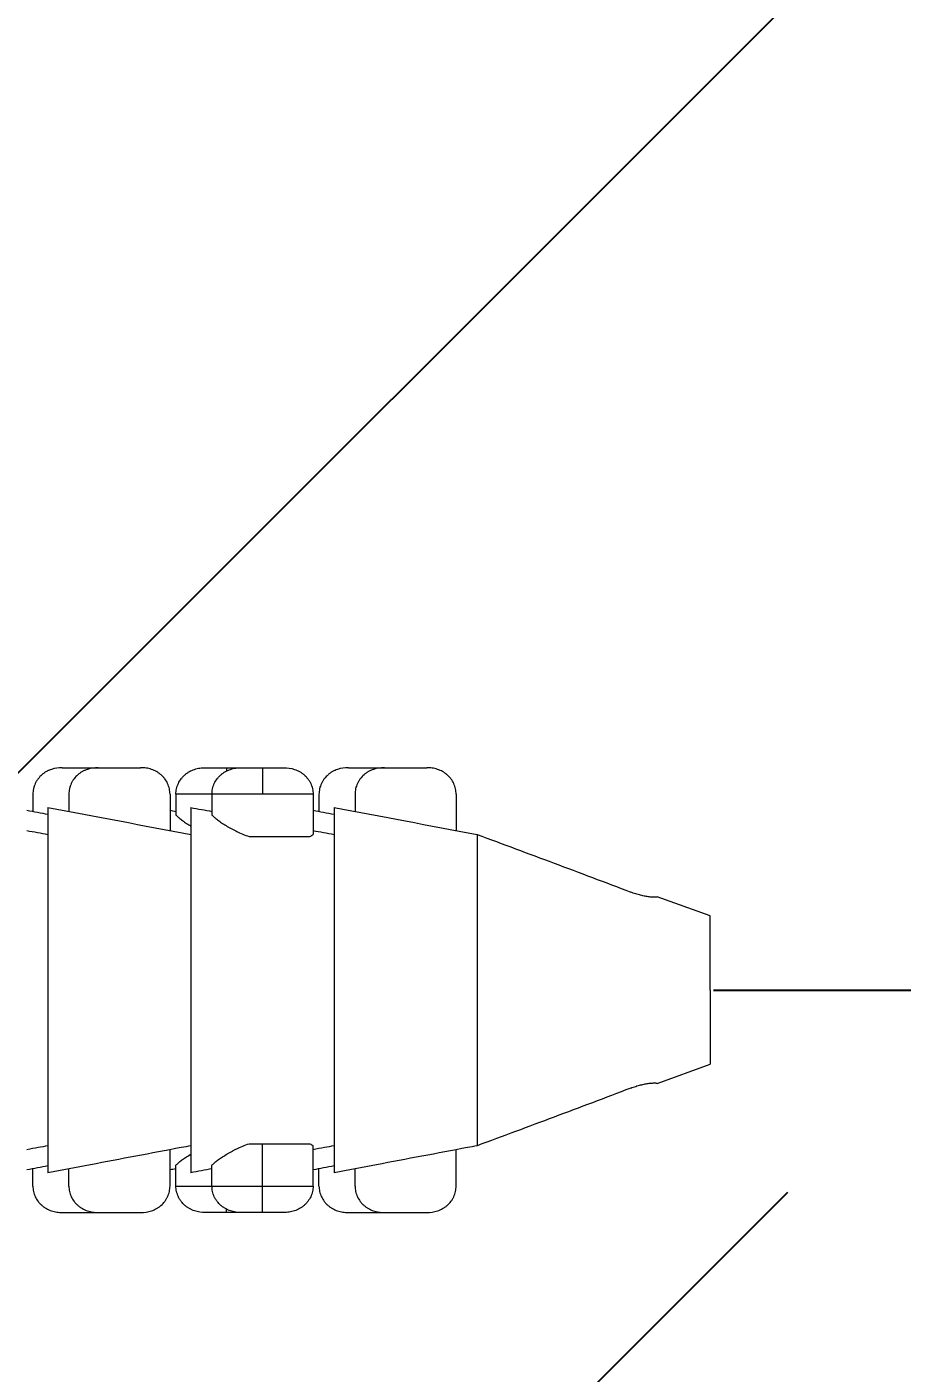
# Model space of a CAD drawing. Header units: millimetres. Extents: x 2433 to 4809, y -10272 to -6912.
# Drawn here: x 4433.21 to 4449.73, y -9092.95 to -9067.53 of the extents above; entities that cross this region are included whole.
import ezdxf

# ---------------------------------------------------------------- set-up
doc = ezdxf.new("R2010")
doc.units = ezdxf.units.MM
doc.layers.add('DIM', color=3, linetype='Continuous', lineweight=13)
doc.layers.add('hatch', color=2, linetype='Continuous')
doc.styles.add('ARIAL', font='arial.ttf')
doc.dimstyles.get("Standard").update_dxf_attribs({"dimtxt": 15, "dimasz": 15, "dimexe": 0.18, "dimexo": 0.0625, "dimgap": 4, "dimtad": 0, "dimtih": 1, "dimtoh": 1, "dimdec": 1, "dimdsep": 46, "dimtxsty": 'ARIAL', "dimcen": 0, "dimclrd": 3, "dimclre": 3, "dimclrt": 3, "dimadec": 0, "dimazin": 0, "dimtfac": 1, "dimtdec": 1, "dimtofl": 0, "dimtmove": 0, "dimatfit": 3, "dimfxl": 1, "dimtolj": 1, "dimtzin": 0, "dimarcsym": 0})

# ---------------------------------------------------------------- blocks, each defined once
blk = doc.blocks.new('*D52')
at = {"layer": 'Defpoints', "color": 0, "transparency": 16777216}
for p in [(4585.579, -9085.717), (4446.11, -9228.717), (4585.759, -9228.717)]:
    blk.add_point(p, dxfattribs=at)
at = {"layer": 'DIM', "color": 3, "lineweight": -2, "transparency": 16777216}
for p, q in [((4585.641, -9085.717), (4585.939, -9085.717)), ((4585.759, -9103.717), (4585.759, -9143.021)), ((4585.759, -9210.717), (4585.759, -9171.414)), ((4446.172, -9228.717), (4585.939, -9228.717))]:
    blk.add_line(p, q, dxfattribs=at)
at = {"layer": 'DIM', "color": 3, "transparency": 16777216}
for points in [[(4582.759, -9103.717), (4588.759, -9103.717), (4585.759, -9085.717)], [(4582.759, -9210.717), (4588.759, -9210.717), (4585.759, -9228.717)]]:
    blk.add_solid(points, dxfattribs=at)
at = {"layer": 'DIM', "color": 3, "transparency": 16777216, "insert": (4585.759, -9157.217), "char_height": 18, "attachment_point": 5, "style": 'ARIAL'}
blk.add_mtext('\\A1;143', dxfattribs=at)
blk = doc.blocks.new('*D53')
at = {"layer": 'Defpoints', "color": 0, "transparency": 16777216}
for p in [(4433.773, -8204.616), (4585.759, -8204.616), (4446.11, -9085.717)]:
    blk.add_point(p, dxfattribs=at)
at = {"layer": 'DIM', "color": 3, "lineweight": -2, "transparency": 16777216}
for p, q in [((4433.836, -8204.616), (4585.939, -8204.616)), ((4585.759, -8222.616), (4585.759, -8630.976)), ((4585.759, -9067.717), (4585.759, -8659.357)), ((4446.172, -9085.717), (4585.939, -9085.717))]:
    blk.add_line(p, q, dxfattribs=at)
at = {"layer": 'DIM', "color": 3, "transparency": 16777216}
for points in [[(4582.759, -8222.616), (4588.759, -8222.616), (4585.759, -8204.616)], [(4582.759, -9067.717), (4588.759, -9067.717), (4585.759, -9085.717)]]:
    blk.add_solid(points, dxfattribs=at)
at = {"layer": 'DIM', "color": 3, "transparency": 16777216, "insert": (4585.759, -8645.167), "char_height": 18, "attachment_point": 5, "style": 'ARIAL'}
blk.add_mtext('\\A1;881', dxfattribs=at)

msp = doc.modelspace()

# ---------------------------------------------------------------- hatches: boundary and pattern name
at = {"layer": 'hatch'}
h = msp.add_hatch(dxfattribs=at)
h.set_pattern_fill('ANSI31', color=256, scale=5)
h.set_pattern_definition([(45, (-10739.184, -4407.476), (-11.22532, 11.22532), [])])
h.paths.add_polyline_path([(4397.573, -9941.356), (4447.573, -9941.356), (4447.573, -7870.79), (4397.573, -7870.79)])

# ---------------------------------------------------------------- linework, layer by layer
at = {"linetype": 'Continuous', "lineweight": 18, "extrusion": (-1, -2.22045e-16, 0)}
for p, q in [((4433.88, -9081.517), (4434.56, -9081.517)), ((4434.56, -9081.517), (4435.36, -9081.517)), ((4436.58, -9081.517), (4436.98, -9081.517)), ((4436.98, -9081.517), (4437.265, -9081.517)), ((4437.26, -9081.517), (4437.66, -9081.517)), ((4437.66, -9081.517), (4438.06, -9081.517)), ((4439.28, -9081.517), (4439.96, -9081.517)), ((4439.96, -9081.517), (4440.76, -9081.517)), ((4433.326, -9082.017), (4433.326, -9082.343)), ((4434.006, -9082.017), (4434.006, -9082.343)), ((4435.914, -9082.017), (4435.914, -9082.703)), ((4436.026, -9082.017), (4436.026, -9082.411)), ((4436.706, -9082.017), (4436.706, -9082.411)), ((4438.614, -9082.017), (4438.614, -9082.778)), ((4438.726, -9082.017), (4438.726, -9082.343)), ((4439.406, -9082.017), (4439.406, -9082.343)), ((4441.314, -9082.017), (4441.314, -9082.703)), ((4433.61, -9082.269), (4433.61, -9085.717)), ((4436.31, -9082.269), (4436.31, -9085.717)), ((4439.01, -9082.269), (4439.01, -9085.717)), ((4437.408, -9082.817), (4438.552, -9082.817)), ((4441.71, -9082.778), (4441.71, -9085.717)), ((4445.11, -9083.956), (4445.11, -9083.953)), ((4446.11, -9084.317), (4445.11, -9083.953)), ((4446.11, -9085.717), (4446.11, -9084.317)), ((4433.61, -9085.717), (4433.61, -9089.165)), ((4436.31, -9085.717), (4436.31, -9089.165)), ((4439.01, -9085.717), (4439.01, -9089.165)), ((4441.71, -9085.717), (4441.71, -9088.656)), ((4446.11, -9085.717), (4446.11, -9087.117)), ((4445.11, -9087.481), (4446.11, -9087.117)), ((4445.11, -9087.478), (4445.11, -9087.481)), ((4437.408, -9088.617), (4437.66, -9088.617)), ((4437.66, -9088.617), (4438.552, -9088.617)), ((4435.914, -9089.417), (4435.914, -9088.731)), ((4438.614, -9089.417), (4438.614, -9088.656)), ((4441.314, -9089.417), (4441.314, -9088.731)), ((4433.326, -9089.417), (4433.326, -9089.091)), ((4434.006, -9089.417), (4434.006, -9089.091)), ((4436.026, -9089.417), (4436.026, -9089.023)), ((4436.706, -9089.417), (4436.706, -9089.023)), ((4438.726, -9089.417), (4438.726, -9089.091)), ((4439.406, -9089.417), (4439.406, -9089.091)), ((4433.88, -9089.917), (4434.56, -9089.917)), ((4434.56, -9089.917), (4435.36, -9089.917)), ((4436.98, -9089.917), (4436.58, -9089.917)), ((4437.26, -9089.917), (4436.98, -9089.917)), ((4437.66, -9089.917), (4437.26, -9089.917)), ((4438.06, -9089.917), (4437.66, -9089.917)), ((4439.28, -9089.917), (4439.96, -9089.917)), ((4439.96, -9089.917), (4440.76, -9089.917))]:
    msp.add_line(p, q, dxfattribs=at)
at = {"linetype": 'Continuous', "lineweight": 13, "extrusion": (-1, -2.22045e-16, 0)}
for p, q in [((4436.98, -9081.517), (4436.98, -9081.58)), ((4437.66, -9081.517), (4437.66, -9082.017)), ((4436.702, -9082.017), (4436.026, -9082.017)), ((4437.66, -9082.017), (4436.706, -9082.017)), ((4438.614, -9082.017), (4437.66, -9082.017)), ((4437.66, -9089.417), (4437.66, -9088.617)), ((4436.026, -9089.417), (4436.701, -9089.417)), ((4436.706, -9089.417), (4437.66, -9089.417)), ((4437.66, -9089.917), (4437.66, -9089.417)), ((4437.66, -9089.417), (4438.614, -9089.417)), ((4436.98, -9089.917), (4436.98, -9089.853))]:
    msp.add_line(p, q, dxfattribs=at)
at = {"linetype": 'Continuous', "lineweight": 18}
for points, knots in [([(4433.88, -9081.517), (4433.811, -9081.517), (4433.742, -9081.526), (4433.66, -9081.554), (4433.644, -9081.56), (4433.612, -9081.574), (4433.581, -9081.59), (4433.552, -9081.608), (4433.53, -9081.623), (4433.523, -9081.628), (4433.51, -9081.639), (4433.503, -9081.644), (4433.47, -9081.673), (4433.446, -9081.698), (4433.415, -9081.739), (4433.405, -9081.754), (4433.391, -9081.776), (4433.387, -9081.784), (4433.379, -9081.799), (4433.375, -9081.807), (4433.357, -9081.846), (4433.346, -9081.879), (4433.334, -9081.93), (4433.331, -9081.947), (4433.327, -9081.982), (4433.326, -9082), (4433.326, -9082.017)], [0, 0, 0, 0, 0.25, 0.25, 0.3125, 0.3125, 0.375, 0.4375, 0.4375, 0.46875, 0.46875, 0.5, 0.5, 0.625, 0.625, 0.6875, 0.6875, 0.71875, 0.71875, 0.75, 0.75, 0.875, 0.875, 0.9375, 0.9375, 1, 1, 1, 1]), ([(4434.56, -9081.517), (4434.49, -9081.517), (4434.422, -9081.526), (4434.339, -9081.554), (4434.323, -9081.56), (4434.291, -9081.574), (4434.26, -9081.59), (4434.231, -9081.608), (4434.21, -9081.623), (4434.203, -9081.628), (4434.189, -9081.639), (4434.182, -9081.644), (4434.149, -9081.673), (4434.125, -9081.698), (4434.094, -9081.739), (4434.084, -9081.754), (4434.071, -9081.776), (4434.067, -9081.784), (4434.058, -9081.799), (4434.054, -9081.807), (4434.036, -9081.846), (4434.025, -9081.879), (4434.014, -9081.93), (4434.011, -9081.947), (4434.007, -9081.982), (4434.006, -9082), (4434.006, -9082.017)], [0, 0, 0, 0, 0.25, 0.25, 0.3125, 0.3125, 0.375, 0.4375, 0.4375, 0.46875, 0.46875, 0.5, 0.5, 0.625, 0.625, 0.6875, 0.6875, 0.71875, 0.71875, 0.75, 0.75, 0.875, 0.875, 0.9375, 0.9375, 1, 1, 1, 1]), ([(4435.914, -9082.017), (4435.914, -9081.982), (4435.91, -9081.948), (4435.899, -9081.897), (4435.894, -9081.88), (4435.883, -9081.847), (4435.876, -9081.831), (4435.855, -9081.784), (4435.837, -9081.754), (4435.81, -9081.72), (4435.805, -9081.713), (4435.794, -9081.699), (4435.776, -9081.68), (4435.745, -9081.65), (4435.718, -9081.629), (4435.69, -9081.609), (4435.675, -9081.599), (4435.629, -9081.574), (4435.598, -9081.56), (4435.548, -9081.543), (4435.532, -9081.539), (4435.498, -9081.53), (4435.481, -9081.527), (4435.429, -9081.519), (4435.395, -9081.517), (4435.36, -9081.517)], [0, 0, 0, 0, 0.125, 0.125, 0.1875, 0.1875, 0.25, 0.25, 0.375, 0.375, 0.40625, 0.40625, 0.4375, 0.5, 0.5625, 0.5625, 0.625, 0.625, 0.75, 0.75, 0.8125, 0.8125, 0.875, 0.875, 1, 1, 1, 1]), ([(4436.026, -9082.017), (4436.026, -9081.982), (4436.03, -9081.948), (4436.041, -9081.897), (4436.046, -9081.88), (4436.057, -9081.847), (4436.064, -9081.831), (4436.086, -9081.784), (4436.103, -9081.754), (4436.13, -9081.72), (4436.135, -9081.713), (4436.146, -9081.699), (4436.164, -9081.68), (4436.195, -9081.65), (4436.222, -9081.629), (4436.251, -9081.609), (4436.265, -9081.599), (4436.311, -9081.574), (4436.342, -9081.56), (4436.392, -9081.543), (4436.409, -9081.539), (4436.443, -9081.53), (4436.46, -9081.527), (4436.511, -9081.519), (4436.545, -9081.517), (4436.58, -9081.517)], [0, 0, 0, 0, 0.125, 0.125, 0.1875, 0.1875, 0.25, 0.25, 0.375, 0.375, 0.40625, 0.40625, 0.4375, 0.5, 0.5625, 0.5625, 0.625, 0.625, 0.75, 0.75, 0.8125, 0.8125, 0.875, 0.875, 1, 1, 1, 1]), ([(4436.706, -9082.017), (4436.706, -9081.982), (4436.71, -9081.948), (4436.721, -9081.897), (4436.726, -9081.88), (4436.737, -9081.847), (4436.743, -9081.831), (4436.765, -9081.784), (4436.783, -9081.754), (4436.809, -9081.72), (4436.815, -9081.713), (4436.826, -9081.699), (4436.843, -9081.68), (4436.874, -9081.65), (4436.902, -9081.629), (4436.93, -9081.609), (4436.945, -9081.599), (4436.99, -9081.574), (4437.022, -9081.56), (4437.071, -9081.543), (4437.088, -9081.539), (4437.122, -9081.53), (4437.139, -9081.527), (4437.19, -9081.519), (4437.225, -9081.517), (4437.26, -9081.517)], [0, 0, 0, 0, 0.125, 0.125, 0.1875, 0.1875, 0.25, 0.25, 0.375, 0.375, 0.40625, 0.40625, 0.4375, 0.5, 0.5625, 0.5625, 0.625, 0.625, 0.75, 0.75, 0.8125, 0.8125, 0.875, 0.875, 1, 1, 1, 1]), ([(4438.06, -9081.517), (4438.13, -9081.517), (4438.198, -9081.526), (4438.28, -9081.554), (4438.297, -9081.56), (4438.328, -9081.574), (4438.359, -9081.59), (4438.389, -9081.608), (4438.41, -9081.623), (4438.417, -9081.628), (4438.431, -9081.639), (4438.437, -9081.644), (4438.471, -9081.673), (4438.494, -9081.698), (4438.526, -9081.739), (4438.535, -9081.754), (4438.549, -9081.776), (4438.553, -9081.784), (4438.561, -9081.799), (4438.565, -9081.807), (4438.584, -9081.846), (4438.595, -9081.879), (4438.606, -9081.93), (4438.609, -9081.947), (4438.613, -9081.982), (4438.614, -9082), (4438.614, -9082.017)], [0, 0, 0, 0, 0.25, 0.25, 0.3125, 0.3125, 0.375, 0.4375, 0.4375, 0.46875, 0.46875, 0.5, 0.5, 0.625, 0.625, 0.6875, 0.6875, 0.71875, 0.71875, 0.75, 0.75, 0.875, 0.875, 0.9375, 0.9375, 1, 1, 1, 1]), ([(4439.28, -9081.517), (4439.211, -9081.517), (4439.142, -9081.526), (4439.06, -9081.554), (4439.044, -9081.56), (4439.012, -9081.574), (4438.981, -9081.59), (4438.952, -9081.608), (4438.93, -9081.623), (4438.923, -9081.628), (4438.91, -9081.639), (4438.903, -9081.644), (4438.87, -9081.673), (4438.846, -9081.698), (4438.815, -9081.739), (4438.805, -9081.754), (4438.791, -9081.776), (4438.787, -9081.784), (4438.779, -9081.799), (4438.775, -9081.807), (4438.757, -9081.846), (4438.746, -9081.879), (4438.734, -9081.93), (4438.731, -9081.947), (4438.727, -9081.982), (4438.726, -9082), (4438.726, -9082.017)], [0, 0, 0, 0, 0.25, 0.25, 0.3125, 0.3125, 0.375, 0.4375, 0.4375, 0.46875, 0.46875, 0.5, 0.5, 0.625, 0.625, 0.6875, 0.6875, 0.71875, 0.71875, 0.75, 0.75, 0.875, 0.875, 0.9375, 0.9375, 1, 1, 1, 1]), ([(4439.96, -9081.517), (4439.89, -9081.517), (4439.822, -9081.526), (4439.739, -9081.554), (4439.723, -9081.56), (4439.691, -9081.574), (4439.66, -9081.59), (4439.631, -9081.608), (4439.61, -9081.623), (4439.603, -9081.628), (4439.589, -9081.639), (4439.582, -9081.644), (4439.549, -9081.673), (4439.525, -9081.698), (4439.494, -9081.739), (4439.484, -9081.754), (4439.471, -9081.776), (4439.467, -9081.784), (4439.458, -9081.799), (4439.454, -9081.807), (4439.436, -9081.846), (4439.425, -9081.879), (4439.414, -9081.93), (4439.411, -9081.947), (4439.407, -9081.982), (4439.406, -9082), (4439.406, -9082.017)], [0, 0, 0, 0, 0.25, 0.25, 0.3125, 0.3125, 0.375, 0.4375, 0.4375, 0.46875, 0.46875, 0.5, 0.5, 0.625, 0.625, 0.6875, 0.6875, 0.71875, 0.71875, 0.75, 0.75, 0.875, 0.875, 0.9375, 0.9375, 1, 1, 1, 1]), ([(4441.314, -9082.017), (4441.314, -9081.982), (4441.31, -9081.948), (4441.299, -9081.897), (4441.294, -9081.88), (4441.283, -9081.847), (4441.276, -9081.831), (4441.255, -9081.784), (4441.237, -9081.754), (4441.21, -9081.72), (4441.205, -9081.713), (4441.194, -9081.699), (4441.176, -9081.68), (4441.145, -9081.65), (4441.118, -9081.629), (4441.09, -9081.609), (4441.075, -9081.599), (4441.029, -9081.574), (4440.998, -9081.56), (4440.948, -9081.543), (4440.932, -9081.539), (4440.898, -9081.53), (4440.881, -9081.527), (4440.829, -9081.519), (4440.795, -9081.517), (4440.76, -9081.517)], [0, 0, 0, 0, 0.125, 0.125, 0.1875, 0.1875, 0.25, 0.25, 0.375, 0.375, 0.40625, 0.40625, 0.4375, 0.5, 0.5625, 0.5625, 0.625, 0.625, 0.75, 0.75, 0.8125, 0.8125, 0.875, 0.875, 1, 1, 1, 1]), ([(4436.026, -9082.411), (4436.04, -9082.425), (4436.055, -9082.439), (4436.091, -9082.47), (4436.111, -9082.487), (4436.144, -9082.512), (4436.156, -9082.521), (4436.181, -9082.538), (4436.194, -9082.547), (4436.234, -9082.574), (4436.262, -9082.592), (4436.295, -9082.612), (4436.297, -9082.614), (4436.3, -9082.615)], [0, 0, 0, 0, 0.244671, 0.244671, 0.489341, 0.489341, 0.611677, 0.611677, 0.734012, 0.734012, 0.978683, 0.978683, 1, 1, 1, 1]), ([(4436.706, -9082.411), (4436.719, -9082.425), (4436.735, -9082.439), (4436.77, -9082.47), (4436.79, -9082.487), (4436.824, -9082.512), (4436.836, -9082.521), (4436.86, -9082.538), (4436.873, -9082.547), (4436.913, -9082.574), (4436.941, -9082.592), (4437.001, -9082.629), (4437.033, -9082.647), (4437.083, -9082.674), (4437.101, -9082.683), (4437.136, -9082.701), (4437.154, -9082.71), (4437.209, -9082.737), (4437.247, -9082.754), (4437.325, -9082.787), (4437.366, -9082.802), (4437.408, -9082.817)], [0, 0, 0, 0, 0.125, 0.125, 0.25, 0.25, 0.3125, 0.3125, 0.375, 0.375, 0.5, 0.5, 0.625, 0.625, 0.6875, 0.6875, 0.75, 0.75, 0.875, 0.875, 1, 1, 1, 1]), ([(4441.71, -9082.778), (4442.194, -9082.957), (4442.678, -9083.138), (4443.645, -9083.5), (4444.128, -9083.682), (4444.61, -9083.866)], [0, 0, 0, 0, 0.5, 0.5, 1, 1, 1, 1]), ([(4445.11, -9083.956), (4445.11, -9083.958), (4445.106, -9083.96), (4445.097, -9083.962), (4445.093, -9083.962), (4445.083, -9083.963), (4445.077, -9083.963), (4445.058, -9083.964), (4445.042, -9083.964), (4445.019, -9083.963), (4445.014, -9083.962), (4445.004, -9083.962), (4444.998, -9083.961), (4444.982, -9083.96), (4444.971, -9083.959), (4444.936, -9083.954), (4444.91, -9083.95), (4444.855, -9083.94), (4444.826, -9083.934), (4444.781, -9083.922), (4444.766, -9083.918), (4444.735, -9083.909), (4444.719, -9083.904), (4444.672, -9083.889), (4444.641, -9083.878), (4444.61, -9083.866)], [0, 0, 0, 0, 0.125, 0.125, 0.1875, 0.1875, 0.25, 0.25, 0.375, 0.375, 0.40625, 0.40625, 0.4375, 0.4375, 0.5, 0.5, 0.625, 0.625, 0.75, 0.75, 0.8125, 0.8125, 0.875, 0.875, 1, 1, 1, 1]), ([(4444.61, -9087.568), (4444.128, -9087.752), (4443.645, -9087.934), (4442.678, -9088.297), (4442.194, -9088.477), (4441.71, -9088.656)], [0, 0, 0, 0, 0.5, 0.5, 1, 1, 1, 1]), ([(4444.61, -9087.568), (4444.641, -9087.556), (4444.672, -9087.545), (4444.719, -9087.53), (4444.734, -9087.525), (4444.765, -9087.516), (4444.78, -9087.512), (4444.826, -9087.501), (4444.854, -9087.494), (4444.895, -9087.486), (4444.909, -9087.484), (4444.935, -9087.48), (4444.947, -9087.478), (4444.983, -9087.474), (4445.004, -9087.472), (4445.028, -9087.471), (4445.032, -9087.471), (4445.041, -9087.471), (4445.053, -9087.47), (4445.071, -9087.47), (4445.083, -9087.471), (4445.092, -9087.472), (4445.097, -9087.472), (4445.106, -9087.474), (4445.11, -9087.476), (4445.11, -9087.478)], [0, 0, 0, 0, 0.125, 0.125, 0.1875, 0.1875, 0.25, 0.25, 0.375, 0.375, 0.4375, 0.4375, 0.5, 0.5, 0.625, 0.625, 0.65625, 0.65625, 0.6875, 0.75, 0.8125, 0.8125, 0.875, 0.875, 1, 1, 1, 1]), ([(4436.706, -9089.023), (4436.719, -9089.01), (4436.735, -9088.995), (4436.77, -9088.964), (4436.79, -9088.947), (4436.824, -9088.922), (4436.836, -9088.913), (4436.86, -9088.896), (4436.873, -9088.887), (4436.913, -9088.86), (4436.941, -9088.842), (4437.001, -9088.805), (4437.033, -9088.787), (4437.083, -9088.76), (4437.101, -9088.751), (4437.136, -9088.733), (4437.154, -9088.724), (4437.209, -9088.697), (4437.247, -9088.68), (4437.325, -9088.648), (4437.366, -9088.632), (4437.408, -9088.617)], [0, 0, 0, 0, 0.125, 0.125, 0.25, 0.25, 0.3125, 0.3125, 0.375, 0.375, 0.5, 0.5, 0.625, 0.625, 0.6875, 0.6875, 0.75, 0.75, 0.875, 0.875, 1, 1, 1, 1]), ([(4433.61, -9088.656), (4433.549, -9088.668), (4433.488, -9088.679), (4433.356, -9088.704), (4433.285, -9088.718), (4433.214, -9088.731)], [0, 0, 0, 0, 0.459752, 0.459752, 1, 1, 1, 1]), ([(4436.31, -9088.656), (4436.249, -9088.668), (4436.188, -9088.679), (4435.556, -9088.799), (4434.984, -9088.907), (4434.145, -9089.065), (4433.877, -9089.115), (4433.61, -9089.165)], [0, 0, 0, 0, 0.067447, 0.067447, 0.702741, 0.702741, 1, 1, 1, 1]), ([(4436.026, -9089.023), (4436.04, -9089.01), (4436.055, -9088.995), (4436.091, -9088.964), (4436.111, -9088.947), (4436.144, -9088.922), (4436.156, -9088.913), (4436.181, -9088.896), (4436.194, -9088.887), (4436.234, -9088.86), (4436.262, -9088.842), (4436.295, -9088.822), (4436.297, -9088.821), (4436.3, -9088.819)], [0, 0, 0, 0, 0.244671, 0.244671, 0.489341, 0.489341, 0.611677, 0.611677, 0.734012, 0.734012, 0.978683, 0.978683, 1, 1, 1, 1]), ([(4439.01, -9088.656), (4438.949, -9088.668), (4438.888, -9088.679), (4438.756, -9088.704), (4438.685, -9088.718), (4438.614, -9088.731)], [0, 0, 0, 0, 0.459752, 0.459752, 1, 1, 1, 1]), ([(4441.71, -9088.656), (4441.649, -9088.668), (4441.588, -9088.679), (4440.956, -9088.799), (4440.384, -9088.907), (4439.545, -9089.065), (4439.277, -9089.115), (4439.01, -9089.165)], [0, 0, 0, 0, 0.067447, 0.067447, 0.702741, 0.702741, 1, 1, 1, 1]), ([(4433.326, -9089.417), (4433.326, -9089.452), (4433.33, -9089.486), (4433.341, -9089.537), (4433.346, -9089.554), (4433.357, -9089.587), (4433.364, -9089.603), (4433.386, -9089.65), (4433.403, -9089.68), (4433.43, -9089.715), (4433.435, -9089.721), (4433.446, -9089.735), (4433.464, -9089.754), (4433.495, -9089.784), (4433.522, -9089.805), (4433.551, -9089.825), (4433.565, -9089.835), (4433.611, -9089.86), (4433.642, -9089.874), (4433.692, -9089.891), (4433.709, -9089.896), (4433.743, -9089.904), (4433.76, -9089.907), (4433.811, -9089.915), (4433.845, -9089.917), (4433.88, -9089.917)], [0, 0, 0, 0, 0.125, 0.125, 0.1875, 0.1875, 0.25, 0.25, 0.375, 0.375, 0.40625, 0.40625, 0.4375, 0.5, 0.5625, 0.5625, 0.625, 0.625, 0.75, 0.75, 0.8125, 0.8125, 0.875, 0.875, 1, 1, 1, 1]), ([(4434.006, -9089.417), (4434.006, -9089.452), (4434.01, -9089.486), (4434.021, -9089.537), (4434.026, -9089.554), (4434.037, -9089.587), (4434.043, -9089.603), (4434.065, -9089.65), (4434.083, -9089.68), (4434.109, -9089.715), (4434.115, -9089.721), (4434.126, -9089.735), (4434.143, -9089.754), (4434.174, -9089.784), (4434.202, -9089.805), (4434.23, -9089.825), (4434.245, -9089.835), (4434.29, -9089.86), (4434.322, -9089.874), (4434.371, -9089.891), (4434.388, -9089.896), (4434.422, -9089.904), (4434.439, -9089.907), (4434.49, -9089.915), (4434.525, -9089.917), (4434.56, -9089.917)], [0, 0, 0, 0, 0.125, 0.125, 0.1875, 0.1875, 0.25, 0.25, 0.375, 0.375, 0.40625, 0.40625, 0.4375, 0.5, 0.5625, 0.5625, 0.625, 0.625, 0.75, 0.75, 0.8125, 0.8125, 0.875, 0.875, 1, 1, 1, 1]), ([(4435.36, -9089.917), (4435.43, -9089.917), (4435.498, -9089.908), (4435.58, -9089.88), (4435.597, -9089.874), (4435.628, -9089.86), (4435.659, -9089.844), (4435.689, -9089.826), (4435.71, -9089.811), (4435.717, -9089.806), (4435.731, -9089.795), (4435.737, -9089.79), (4435.771, -9089.761), (4435.794, -9089.736), (4435.826, -9089.695), (4435.835, -9089.68), (4435.849, -9089.658), (4435.853, -9089.65), (4435.861, -9089.635), (4435.865, -9089.627), (4435.884, -9089.588), (4435.895, -9089.555), (4435.906, -9089.504), (4435.909, -9089.487), (4435.913, -9089.452), (4435.914, -9089.435), (4435.914, -9089.417)], [0, 0, 0, 0, 0.25, 0.25, 0.3125, 0.3125, 0.375, 0.4375, 0.4375, 0.46875, 0.46875, 0.5, 0.5, 0.625, 0.625, 0.6875, 0.6875, 0.71875, 0.71875, 0.75, 0.75, 0.875, 0.875, 0.9375, 0.9375, 1, 1, 1, 1]), ([(4436.58, -9089.917), (4436.511, -9089.917), (4436.442, -9089.908), (4436.36, -9089.88), (4436.344, -9089.874), (4436.312, -9089.86), (4436.281, -9089.844), (4436.252, -9089.826), (4436.23, -9089.811), (4436.223, -9089.806), (4436.21, -9089.795), (4436.203, -9089.79), (4436.17, -9089.761), (4436.146, -9089.736), (4436.115, -9089.695), (4436.105, -9089.68), (4436.091, -9089.658), (4436.087, -9089.65), (4436.079, -9089.635), (4436.075, -9089.627), (4436.057, -9089.588), (4436.046, -9089.555), (4436.034, -9089.504), (4436.031, -9089.487), (4436.027, -9089.452), (4436.026, -9089.435), (4436.026, -9089.417)], [0, 0, 0, 0, 0.25, 0.25, 0.3125, 0.3125, 0.375, 0.4375, 0.4375, 0.46875, 0.46875, 0.5, 0.5, 0.625, 0.625, 0.6875, 0.6875, 0.71875, 0.71875, 0.75, 0.75, 0.875, 0.875, 0.9375, 0.9375, 1, 1, 1, 1]), ([(4437.26, -9089.917), (4437.19, -9089.917), (4437.122, -9089.908), (4437.039, -9089.88), (4437.023, -9089.874), (4436.991, -9089.86), (4436.96, -9089.844), (4436.931, -9089.826), (4436.91, -9089.811), (4436.903, -9089.806), (4436.889, -9089.795), (4436.882, -9089.79), (4436.849, -9089.761), (4436.825, -9089.736), (4436.794, -9089.695), (4436.784, -9089.68), (4436.771, -9089.658), (4436.767, -9089.65), (4436.758, -9089.635), (4436.754, -9089.627), (4436.736, -9089.588), (4436.725, -9089.555), (4436.714, -9089.504), (4436.711, -9089.487), (4436.707, -9089.452), (4436.706, -9089.435), (4436.706, -9089.417)], [0, 0, 0, 0, 0.25, 0.25, 0.3125, 0.3125, 0.375, 0.4375, 0.4375, 0.46875, 0.46875, 0.5, 0.5, 0.625, 0.625, 0.6875, 0.6875, 0.71875, 0.71875, 0.75, 0.75, 0.875, 0.875, 0.9375, 0.9375, 1, 1, 1, 1]), ([(4438.614, -9089.417), (4438.614, -9089.452), (4438.61, -9089.486), (4438.599, -9089.537), (4438.594, -9089.554), (4438.583, -9089.587), (4438.576, -9089.603), (4438.555, -9089.65), (4438.537, -9089.68), (4438.51, -9089.715), (4438.505, -9089.721), (4438.494, -9089.735), (4438.476, -9089.754), (4438.445, -9089.784), (4438.418, -9089.805), (4438.39, -9089.825), (4438.375, -9089.835), (4438.329, -9089.86), (4438.298, -9089.874), (4438.248, -9089.891), (4438.232, -9089.896), (4438.198, -9089.904), (4438.181, -9089.907), (4438.129, -9089.915), (4438.095, -9089.917), (4438.06, -9089.917)], [0, 0, 0, 0, 0.125, 0.125, 0.1875, 0.1875, 0.25, 0.25, 0.375, 0.375, 0.40625, 0.40625, 0.4375, 0.5, 0.5625, 0.5625, 0.625, 0.625, 0.75, 0.75, 0.8125, 0.8125, 0.875, 0.875, 1, 1, 1, 1]), ([(4438.726, -9089.417), (4438.726, -9089.452), (4438.73, -9089.486), (4438.741, -9089.537), (4438.746, -9089.554), (4438.757, -9089.587), (4438.764, -9089.603), (4438.786, -9089.65), (4438.803, -9089.68), (4438.83, -9089.715), (4438.835, -9089.721), (4438.846, -9089.735), (4438.864, -9089.754), (4438.895, -9089.784), (4438.922, -9089.805), (4438.951, -9089.825), (4438.965, -9089.835), (4439.011, -9089.86), (4439.042, -9089.874), (4439.092, -9089.891), (4439.109, -9089.896), (4439.143, -9089.904), (4439.16, -9089.907), (4439.211, -9089.915), (4439.245, -9089.917), (4439.28, -9089.917)], [0, 0, 0, 0, 0.125, 0.125, 0.1875, 0.1875, 0.25, 0.25, 0.375, 0.375, 0.40625, 0.40625, 0.4375, 0.5, 0.5625, 0.5625, 0.625, 0.625, 0.75, 0.75, 0.8125, 0.8125, 0.875, 0.875, 1, 1, 1, 1]), ([(4439.406, -9089.417), (4439.406, -9089.452), (4439.41, -9089.486), (4439.421, -9089.537), (4439.426, -9089.554), (4439.437, -9089.587), (4439.443, -9089.603), (4439.465, -9089.65), (4439.483, -9089.68), (4439.509, -9089.715), (4439.515, -9089.721), (4439.526, -9089.735), (4439.543, -9089.754), (4439.574, -9089.784), (4439.602, -9089.805), (4439.63, -9089.825), (4439.645, -9089.835), (4439.69, -9089.86), (4439.722, -9089.874), (4439.771, -9089.891), (4439.788, -9089.896), (4439.822, -9089.904), (4439.839, -9089.907), (4439.89, -9089.915), (4439.925, -9089.917), (4439.96, -9089.917)], [0, 0, 0, 0, 0.125, 0.125, 0.1875, 0.1875, 0.25, 0.25, 0.375, 0.375, 0.40625, 0.40625, 0.4375, 0.5, 0.5625, 0.5625, 0.625, 0.625, 0.75, 0.75, 0.8125, 0.8125, 0.875, 0.875, 1, 1, 1, 1]), ([(4440.76, -9089.917), (4440.83, -9089.917), (4440.898, -9089.908), (4440.98, -9089.88), (4440.997, -9089.874), (4441.028, -9089.86), (4441.059, -9089.844), (4441.089, -9089.826), (4441.11, -9089.811), (4441.117, -9089.806), (4441.131, -9089.795), (4441.137, -9089.79), (4441.171, -9089.761), (4441.194, -9089.736), (4441.226, -9089.695), (4441.235, -9089.68), (4441.249, -9089.658), (4441.253, -9089.65), (4441.261, -9089.635), (4441.265, -9089.627), (4441.284, -9089.588), (4441.295, -9089.555), (4441.306, -9089.504), (4441.309, -9089.487), (4441.313, -9089.452), (4441.314, -9089.435), (4441.314, -9089.417)], [0, 0, 0, 0, 0.25, 0.25, 0.3125, 0.3125, 0.375, 0.4375, 0.4375, 0.46875, 0.46875, 0.5, 0.5, 0.625, 0.625, 0.6875, 0.6875, 0.71875, 0.71875, 0.75, 0.75, 0.875, 0.875, 0.9375, 0.9375, 1, 1, 1, 1])]:
    msp.add_open_spline(points, degree=3, knots=knots, dxfattribs=at)
for points in [[(4433.214, -9082.322), (4433.346, -9082.347), (4433.478, -9082.372), (4433.61, -9082.397)], [(4433.61, -9082.269), (4434.51, -9082.438), (4435.41, -9082.608), (4436.31, -9082.778)], [(4435.914, -9082.322), (4435.951, -9082.329), (4435.989, -9082.336), (4436.026, -9082.343)], [(4436.31, -9082.269), (4436.442, -9082.294), (4436.574, -9082.319), (4436.706, -9082.343)], [(4438.614, -9082.322), (4438.746, -9082.347), (4438.878, -9082.372), (4439.01, -9082.397)], [(4439.01, -9082.269), (4439.91, -9082.438), (4440.81, -9082.608), (4441.71, -9082.778)], [(4433.214, -9082.703), (4433.346, -9082.728), (4433.478, -9082.753), (4433.61, -9082.778)], [(4438.614, -9082.703), (4438.746, -9082.728), (4438.878, -9082.753), (4439.01, -9082.778)], [(4438.552, -9082.817), (4438.577, -9082.804), (4438.597, -9082.791), (4438.614, -9082.778)], [(4437.408, -9088.617), (4437.532, -9088.617), (4437.656, -9088.617), (4437.779, -9088.617)], [(4438.552, -9088.617), (4438.577, -9088.63), (4438.597, -9088.643), (4438.614, -9088.656)], [(4433.61, -9089.037), (4433.478, -9089.062), (4433.346, -9089.087), (4433.214, -9089.112)], [(4436.026, -9089.091), (4435.989, -9089.098), (4435.951, -9089.105), (4435.914, -9089.112)], [(4436.706, -9089.091), (4436.574, -9089.116), (4436.442, -9089.14), (4436.31, -9089.165)], [(4439.01, -9089.037), (4438.878, -9089.062), (4438.746, -9089.087), (4438.614, -9089.112)]]:
    msp.add_open_spline(points, degree=3, dxfattribs=at)

# ---------------------------------------------------------------- dimensions: what is measured, and where the dimension line sits
at = {"layer": 'DIM', "color": 3}
dim = msp.add_linear_dim(base=(4585.759, -8204.616), p1=(4446.11, -9085.717), p2=(4433.773, -8204.616), angle=90, text='881', dimstyle='Standard', override={"dimtxt": 18, "dimasz": 18, "dimgap": 5}, dxfattribs=at)
dim.commit()
dim.dimension.update_dxf_attribs({"geometry": '*D53', "text_midpoint": (4585.759, -8645.167)})
dim = msp.add_linear_dim(base=(4585.759, -9228.717), p1=(4585.579, -9085.717), p2=(4446.11, -9228.717), angle=90, dimstyle='Standard', override={"dimtxt": 18, "dimasz": 18, "dimgap": 5}, dxfattribs=at)
dim.commit()
dim.dimension.update_dxf_attribs({"geometry": '*D52', "text_midpoint": (4585.759, -9157.217)})

doc.saveas('drawing.dxf')
